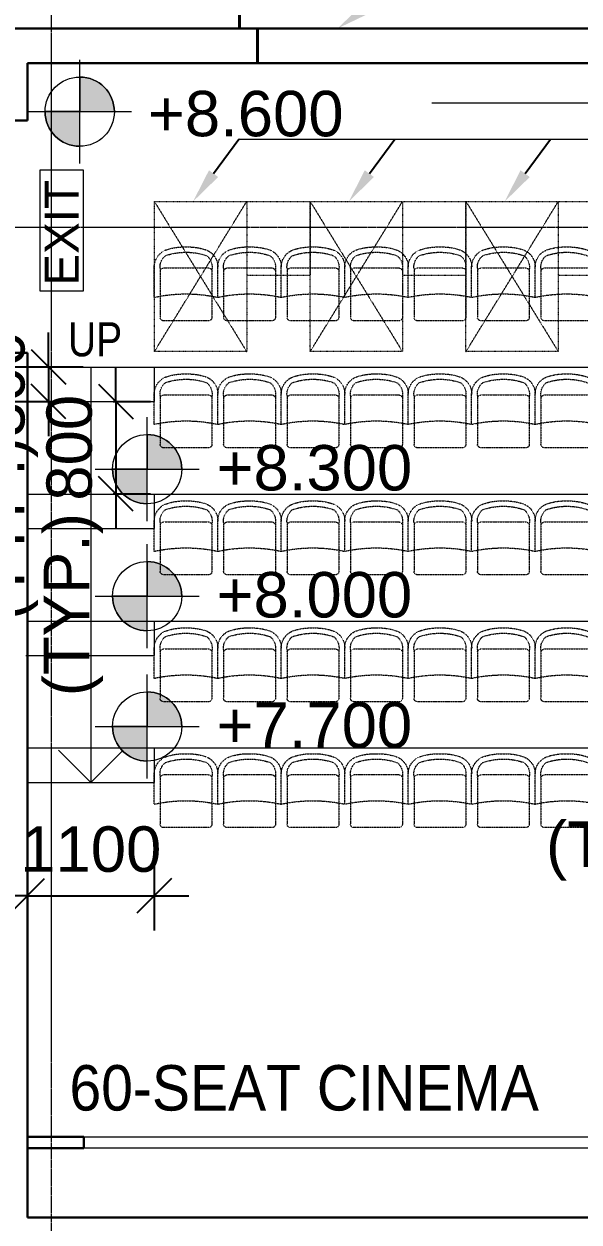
# Model space of a CAD drawing. Header units: millimetres. Extents: x -11708 to 484395, y -10237143 to 211873.
# Drawn here: x 164500 to 169310, y 33891 to 44269 of the extents above; entities that cross this region are included whole.
import ezdxf
from ezdxf import colors
from ezdxf.entities.mleader import LeaderData, LeaderLine
from ezdxf.math import Vec2, Vec3

# ---------------------------------------------------------------- set-up
doc = ezdxf.new("R2010")
doc.units = ezdxf.units.MM
for name, pattern in [('3AXXX-TFP-ARC-DWG-1997-P02-LL00-WS4-04$0$Hidden', [2.25, 1, -1.25]), ('Grid Line', [21, 12, -3, 3, -3]), ('Hidden', [2.25, 1, -1.25])]:
    doc.linetypes.add(name, pattern=pattern)
doc.layers.add('3AXXX-TFP-ARC-DWG-1997-P02-LL00-WS4-04$0$0-chair', color=30, linetype='Continuous')
for name, color, linetype, lineweight in [('3AXXX-TFP-ARC-DWG-1997-P02-LL00-WS4-04$0$A-010-M_LINE', 90, 'Continuous', 5), ('3AXXX-TFP-ARC-DWG-1997-P02-LL00-WS4-04$0$A-010-M_LINE-2', 90, '3AXXX-TFP-ARC-DWG-1997-P02-LL00-WS4-04$0$Hidden', 5), ('A-200-M_WALL_INT', 2, 'Continuous', 9), ('A-ANNO-DIMS-1', 7, 'Continuous', 5), ('A-ANNO-NOTE', 7, 'Continuous', 5), ('A-DETL-4', 102, 'Hidden', 5), ('A-FLOR', 7, 'Continuous', 18), ('G-ANNO-DIMS', 7, 'Continuous', 5), ('G-ANNO-TEXT', 7, 'Continuous', 5), ('I-WALL', 7, 'Continuous', 9), ('I-WALL-3', 7, 'Continuous', 30), ('S-GRID-1', 7, 'Grid Line', 5)]:
    doc.layers.add(name, color=color, linetype=linetype, lineweight=lineweight)
doc.styles.add('Arial Narrow_1', font='ARIALN.TTF', dxfattribs={"height": 294.984802})
doc.styles.add('Arial_1', font='arial.ttf', dxfattribs={"height": 393.413174})
doc.styles.add('Arial_2', font='arial.ttf', dxfattribs={"height": 1.475299})
doc.styles.add('Arial_6', font='arial.ttf', dxfattribs={"width": 0.9, "height": 393.413174})
doc.dimstyles.new('Diagonal_-_1_5mm_Arial', dxfattribs={"dimscale": 304.8, "dimtxt": 400, "dimasz": 0.984252, "dimexe": 0.984252, "dimexo": 0.0625, "dimgap": 0.656168, "dimtad": 1, "dimdec": 0, "dimrnd": 5, "dimzin": 0, "dimdsep": 46, "dimtxsty": 'Arial_1', "dimblk1": 'OBLIQUE', "dimblk2": 'OBLIQUE', "dimsah": 1, "dimcen": 0.09, "dimdle": 0.328084, "dimadec": 0, "dimazin": 0, "dimtfac": 1, "dimtdec": 4, "dimtix": 1, "dimtmove": 0, "dimatfit": 3, "dimfxl": 1.574803, "dimfxlon": 1, "dimtvp": 1, "dimtolj": 1, "dimtzin": 0, "dimarcsym": 2})

# ---------------------------------------------------------------- blocks, each defined once
blk = doc.blocks.new('ARC_ANN_EXIT - ARC_ANN_EXIT-878429-B1_F PART PLAN AT _8_6mPD')
at = {"layer": 'A-ANNO-NOTE'}
for p, q in [((-2.124, 0), (-2.124, 1.862)), ((-2.124, 1.862), (3.134, 1.862)), ((3.134, 1.862), (3.134, 0)), ((3.134, 0), (-2.124, 0))]:
    blk.add_line(p, q, dxfattribs=at)
at = {"layer": 'A-ANNO-NOTE', "insert": (0.406, 1.662), "char_height": 1.4753, "width": 5.454, "attachment_point": 2, "line_spacing_factor": 0.938532, "style": 'Arial_2'}
blk.add_mtext('EXIT', dxfattribs=at)
blk = doc.blocks.new('Spot Elevations - Spot Elevation - Exterior Filled-23614-B1_F PART PLAN AT _8_6mPD')
at = {"layer": 'G-ANNO-DIMS'}
h = blk.add_hatch(color=256, dxfattribs=at)
edge = h.paths.add_edge_path(flags=0)
edge.add_arc((-2.24, 2.25), 1.5, 0, 90, ccw=False)
edge.add_line((-0.74, 2.25), (-2.24, 2.25))
edge.add_line((-2.24, 2.25), (-2.24, 3.75))
h = blk.add_hatch(color=256, dxfattribs=at)
edge = h.paths.add_edge_path(flags=0)
edge.add_arc((-2.24, 2.25), 1.5, 180, 270, ccw=False)
edge.add_line((-3.74, 2.25), (-2.24, 2.25))
edge.add_line((-2.24, 2.25), (-2.24, 0.75))
for p, q in [((-2.24, 0), (-2.24, 4.5)), ((-2.24, 3.75), (-2.24, 2.25)), ((-4.49, 2.25), (0.01, 2.25)), ((-2.24, 2.25), (-3.74, 2.25)), ((-2.24, 0.75), (-2.24, 2.25)), ((-2.24, 2.25), (-0.74, 2.25))]:
    blk.add_line(p, q, dxfattribs=at)
blk.add_circle((-2.24, 2.25), 1.5, dxfattribs=at)
for start, end in [(360, 90), (180, 270)]:
    blk.add_arc((-2.24, 2.25), 1.5, start, end, dxfattribs=at)
blk = doc.blocks.new('_Oblique')
at = {"color": 0, "linetype": 'ByBlock', "lineweight": -2}
blk.add_line((-0.5, -0.5), (0.5, 0.5), dxfattribs=at)
blk = doc.blocks.new('*D309')
at = {"layer": 'A-ANNO-DIMS-1', "color": 0, "lineweight": -2, "transparency": 16777216}
for p, q in [((164529, 37179), (164529, 36418)), ((165629, 37179), (165629, 36418)), ((164529, 36718), (164229, 36718)), ((164529, 36718), (165629, 36718)), ((165629, 36718), (165929, 36718))]:
    blk.add_line(p, q, dxfattribs=at)
at = {"layer": 'Defpoints', "color": 0, "transparency": 16777216}
for p in [(164529, 37198), (165629, 37198), (165629, 36718)]:
    blk.add_point(p, dxfattribs=at)
at = {"layer": 'A-ANNO-DIMS-1', "color": 0, "lineweight": -2, "transparency": 16777216, "xscale": 299.9999999999999, "yscale": 299.9999999999999, "zscale": 299.9999999999999}
for p, rotation in [((164529, 36718), 359.9996999999959), ((165629, 36718), 179.9996999999959)]:
    blk.add_blockref('_Oblique', p, dxfattribs=dict(at, rotation=rotation))
at = {"layer": 'A-ANNO-DIMS-1', "color": 0, "transparency": 16777216, "insert": (165079, 37119), "char_height": 393.4, "attachment_point": 5, "rotation": 359.9997, "style": 'Arial_1'}
blk.add_mtext('\\A1;1100', dxfattribs=at)
blk = doc.blocks.new('40-cinema_seat')
at = {"layer": 'A-DETL-4', "linetype": 'Hidden', "ltscale": 0.5}
for p, q in [((146610, 43543), (146610, 43965)), ((147029, 43995), (146640, 43995)), ((147059, 43543), (147059, 43965)), ((146559, 43792), (146559, 43530)), ((147109, 43792), (147109, 43530)), ((147109, 43792), (147109, 43530)), ((146648, 43535), (147021, 43535))]:
    blk.add_line(p, q, dxfattribs=at)
for centre, radius, start, end in [((146640, 43965), 30, 90, 180), ((147029, 43965), 30, 0, 90), ((146834, 45065), 1303, 257.8123, 282.1877), ((146720, 43530), 161, 180, 247.28), ((146736, 43529), 127, 173.6197, 229.1884), ((146648, 43578), 42.5, 205.9697, 270), ((146949, 43530), 161, 292.72, 0), ((146933, 43529), 127, 310.8088, 6.3803), ((147021, 43578), 42.5, 270, 334.0303), ((146834, 43950), 549, 250.6725, 289.3262), ((146814, 43821), 466, 250.4199, 269.4308), ((146855, 43821), 466, 270.5692, 289.5801), ((146834, 45872), 2517, 269.4308, 270.5692)]:
    blk.add_arc(centre, radius, start, end, dxfattribs=at)
blk = doc.blocks.new('*D352')
at = {"layer": 'A-ANNO-DIMS-1', "color": 0, "lineweight": -2, "transparency": 16777216}
for p, q in [((164712, 41298), (164712, 41598)), ((164413, 41298), (165012, 41298)), ((164712, 41298), (164712, 40998)), ((164413, 40998), (165012, 40998)), ((164712, 40998), (164712, 40698))]:
    blk.add_line(p, q, dxfattribs=at)
at = {"layer": 'Defpoints', "color": 0, "transparency": 16777216}
for p in [(164394, 41298), (164394, 40998), (164712, 40998)]:
    blk.add_point(p, dxfattribs=at)
at = {"layer": 'A-ANNO-DIMS-1', "color": 0, "lineweight": -2, "transparency": 16777216, "xscale": 299.9999999999999, "yscale": 299.9999999999999, "zscale": 299.9999999999999}
for p, rotation in [((164712, 41298), 270), ((164712, 40998), 90)]:
    blk.add_blockref('_Oblique', p, dxfattribs=dict(at, rotation=rotation))
at = {"layer": 'A-ANNO-DIMS-1', "color": 0, "transparency": 16777216, "insert": (164311, 41148), "char_height": 393.4, "attachment_point": 5, "rotation": 90, "style": 'Arial_1'}
blk.add_mtext('\\A1;300', dxfattribs=at)
blk = doc.blocks.new('*D353')
at = {"layer": 'A-ANNO-DIMS-1', "color": 0, "lineweight": -2, "transparency": 16777216}
for p, q in [((165295, 40998), (165295, 41298)), ((165273, 40998), (165595, 40998)), ((165295, 40998), (165295, 40198)), ((165273, 40198), (165595, 40198)), ((165295, 40198), (165295, 39898))]:
    blk.add_line(p, q, dxfattribs=at)
at = {"layer": 'Defpoints', "color": 0, "transparency": 16777216}
for p in [(165254, 40998), (165254, 40198), (165295, 40198)]:
    blk.add_point(p, dxfattribs=at)
at = {"layer": 'A-ANNO-DIMS-1', "color": 0, "lineweight": -2, "transparency": 16777216, "xscale": 299.9999999999999, "yscale": 299.9999999999999, "zscale": 299.9999999999999}
for p, rotation in [((165295, 40998), 270), ((165295, 40198), 90)]:
    blk.add_blockref('_Oblique', p, dxfattribs=dict(at, rotation=rotation))
at = {"layer": 'A-ANNO-DIMS-1', "color": 0, "transparency": 16777216, "insert": (164894, 40598), "char_height": 393.4, "attachment_point": 5, "rotation": 90, "style": 'Arial_1'}
blk.add_mtext('\\A1;800', dxfattribs=at)
blk = doc.blocks.new('3AXXX-TFP-ARC-DWG-1997-P02-LL00-WS4-04$0$A$C4b76c8d7')
at = {"layer": '3AXXX-TFP-ARC-DWG-1997-P02-LL00-WS4-04$0$A-010-M_LINE', "linetype": '3AXXX-TFP-ARC-DWG-1997-P02-LL00-WS4-04$0$Hidden'}
for p, q in [((-9105, 10225), (-8305, 10225)), ((-9105, 8925), (-9105, 10225)), ((-9105, 10225), (-8305, 8925)), ((-9105, 8925), (-8305, 10225)), ((-8305, 10225), (-8305, 8925)), ((-8305, 10225), (-7755, 10225)), ((-7755, 10225), (-7755, 9585)), ((-7755, 10225), (-6955, 10225)), ((-7755, 8925), (-7755, 10225)), ((-7755, 10225), (-6955, 8925)), ((-7755, 8925), (-6955, 10225)), ((-6955, 10225), (-6955, 8925)), ((-6955, 10225), (-6405, 10225)), ((-6405, 10225), (-6405, 9585)), ((-6405, 10225), (-5605, 10225)), ((-6405, 8925), (-6405, 10225)), ((-6405, 10225), (-5605, 8925)), ((-6405, 8925), (-5605, 10225)), ((-5605, 10225), (-5605, 8925)), ((-5605, 10225), (-5055, 10225)), ((-7755, 9585), (-8305, 9585)), ((-6405, 9585), (-6955, 9585)), ((-5055, 9585), (-5605, 9585)), ((-8305, 8925), (-9105, 8925)), ((-6955, 8925), (-7755, 8925)), ((-5605, 8925), (-6405, 8925))]:
    blk.add_line(p, q, dxfattribs=at)
at = {"layer": '3AXXX-TFP-ARC-DWG-1997-P02-LL00-WS4-04$0$A-010-M_LINE-2'}
for p, q in [((-9105, 10225), (-8305, 10225)), ((-9105, 8925), (-9105, 10225)), ((-8305, 10225), (-8305, 8925)), ((-8305, 10225), (-7755, 10225)), ((-7755, 10225), (-7755, 9585)), ((-7755, 10225), (-6955, 10225)), ((-7755, 8925), (-7755, 10225)), ((-6955, 10225), (-6955, 8925)), ((-6955, 10225), (-6405, 10225)), ((-6405, 10225), (-6405, 9585)), ((-6405, 10225), (-5605, 10225)), ((-6405, 8925), (-6405, 10225)), ((-5605, 10225), (-5605, 8925)), ((-5605, 10225), (-5055, 10225)), ((-8305, 8925), (-9105, 8925)), ((-6955, 8925), (-7755, 8925)), ((-5605, 8925), (-6405, 8925))]:
    blk.add_line(p, q, dxfattribs=at)

msp = doc.modelspace()

# ---------------------------------------------------------------- linework, layer by layer
at = {"layer": '3AXXX-TFP-ARC-DWG-1997-P02-LL00-WS4-04$0$A-010-M_LINE'}
for p, q in [((165079.5, 41297.5), (165079.5, 37697.5)), ((165079.5, 37697.5), (164799.5, 37977.5)), ((165079.5, 37697.5), (165359.5, 37977.5))]:
    msp.add_line(p, q, dxfattribs=at)
at = {"layer": 'A-200-M_WALL_INT', "lineweight": 40}
for p, q in [((166366.2, 44230.7), (166366.2, 44430.7)), ((166524.5, 43930.7), (166524.5, 44230.7))]:
    msp.add_line(p, q, dxfattribs=at)
at = {"layer": 'A-FLOR'}
for p, q in [((168034.7, 43586.1), (175734.7, 43586)), ((164529.6, 41297.5), (172231.5, 41297.5)), ((165629.5, 40997.5), (165629.5, 41297.5)), ((164529.5, 40997.5), (165629.5, 40997.5)), ((164529.5, 40197.5), (172231.5, 40197.5)), ((165629.5, 39897.5), (165629.5, 40197.5)), ((164529.5, 39897.5), (165629.5, 39897.5)), ((164529.5, 39097.5), (172233.9, 39097.6)), ((165629.5, 38797.5), (165629.5, 39097.6)), ((164515.9, 38797.5), (165629.5, 38797.5)), ((164529.5, 37997.5), (172233.9, 37997.6)), ((165629.5, 37697.5), (165629.5, 37997.5)), ((164529.5, 37697.5), (165629.5, 37697.5))]:
    msp.add_line(p, q, dxfattribs=at)
at = {"layer": 'G-ANNO-TEXT'}
msp.add_line((166362.8, 43271.5), (180043.8, 43271.5), dxfattribs=at)
at = {"layer": 'I-WALL'}
for p, q in [((165019.3, 34630.8), (171739.3, 34630.7)), ((171739.3, 34530.7), (165019.3, 34530.8))]:
    msp.add_line(p, q, dxfattribs=at)
at = {"layer": 'I-WALL-3'}
for p, q in [((164229.4, 44230.7), (172531.4, 44230.7)), ((164529.4, 43433.8), (164529.4, 43930.7)), ((164529.4, 43930.7), (172231.4, 43930.7)), ((164229.4, 43433.8), (164529.4, 43433.8)), ((164529.5, 41419.8), (164029.4, 41419.8)), ((164529.3, 33930.7), (164529.4, 41419.8)), ((165019.3, 34630.8), (164529.3, 34630.8)), ((165019.3, 34530.8), (165019.3, 34630.8)), ((164529.3, 34530.8), (165019.3, 34530.8)), ((172231.3, 33930.7), (164529.3, 33930.7))]:
    msp.add_line(p, q, dxfattribs=at)
at = {"layer": 'S-GRID-1'}
for p, q in [((164734.8, 71409.7), (164734.5, 6132.5)), ((191364.2, 42505.6), (135121.9, 42505.9))]:
    msp.add_line(p, q, dxfattribs=at)

# ---------------------------------------------------------------- block references
at = {"layer": '3AXXX-TFP-ARC-DWG-1997-P02-LL00-WS4-04$0$0-chair', "color": 1}
msp.add_blockref('3AXXX-TFP-ARC-DWG-1997-P02-LL00-WS4-04$0$A$C4b76c8d7', (174734.8, 32505.8), dxfattribs=at)
at = {"layer": 'A-ANNO-NOTE', "xscale": 200.0000000000001, "yscale": 200.0000000000001, "zscale": 200.0000000000001, "rotation": 90}
msp.add_blockref('ARC_ANN_EXIT - ARC_ANN_EXIT-878429-B1_F PART PLAN AT _8_6mPD', (165012.4, 42378.6), dxfattribs=at)
at = {"layer": 'A-DETL-4', "xscale": -1, "rotation": 180}
for p in [(19069.9, 85692.8), (19619.9, 85692.8), (20169.9, 85692.8), (20719.9, 85692.8), (21269.8, 85692.8), (21819.8, 85692.8), (22369.8, 85692.8), (19069.9, 84592.8), (19619.9, 84592.8), (20169.9, 84592.8), (20719.9, 84592.8), (21269.8, 84592.8), (21819.8, 84592.8), (22369.8, 84592.8), (19070, 83492.8), (19619.9, 83492.8), (20169.9, 83492.8), (20719.9, 83492.8), (21269.8, 83492.8), (21819.8, 83492.8), (22369.8, 83492.8), (19070, 82392.8), (19619.9, 82392.8), (20169.9, 82392.8), (20719.9, 82392.8), (21269.9, 82392.8), (21819.8, 82392.8), (22369.8, 82392.8), (19069.9, 81302.6), (19619.9, 81302.6), (20169.9, 81302.6), (20719.9, 81302.6), (21269.8, 81302.6), (21819.8, 81302.6), (22369.8, 81302.6)]:
    msp.add_blockref('40-cinema_seat', p, dxfattribs=at)
at = {"layer": 'G-ANNO-DIMS', "xscale": 199.9999999999998, "yscale": 199.9999999999998, "zscale": 199.9999999999998}
for p in [(165431, 43059.6), (166015.2, 39962.6), (166015.2, 38862.6), (166015.2, 37733.6)]:
    msp.add_blockref('Spot Elevations - Spot Elevation - Exterior Filled-23614-B1_F PART PLAN AT _8_6mPD', p, dxfattribs=at)

# ---------------------------------------------------------------- texts
at = {"layer": 'A-ANNO-DIMS-1', "char_height": 393.41, "attachment_point": 5, "rotation": 90, "style": 'Arial_1'}
for insert in [(164365.9, 39898), (164927.5, 39239.7)]:
    msp.add_mtext('\\A1;(TYP.)', dxfattribs=dict(at, insert=insert))
at = {"layer": 'A-ANNO-DIMS-1', "insert": (169817, 37105.1), "char_height": 393.41, "attachment_point": 5, "style": 'Arial_1'}
msp.add_mtext('\\A1;(TYP.)', dxfattribs=at)
at = {"layer": 'G-ANNO-DIMS', "char_height": 393.41, "width": 2020.8, "attachment_point": 1, "line_spacing_factor": 0.938532, "style": 'Arial_1'}
for s, insert in [('+8.600', (165573.2, 43689.7)), ('+8.300', (166168.1, 40621.7)), ('+8.000', (166168.1, 39521.7)), ('+7.700', (166168.1, 38392.6))]:
    msp.add_mtext(s, dxfattribs=dict(at, insert=insert))
at = {"layer": 'G-ANNO-TEXT', "attachment_point": 1}
for s, insert, char_height, width, line_spacing_factor, style in [('UP', (164881.3, 41685.1), 294.98, 738, 0.968573, 'Arial Narrow_1'), ('60-SEAT CINEMA', (164894.1, 35250.5), 393.413, 4800, 0.938532, 'Arial_6')]:
    msp.add_mtext(s, dxfattribs=dict(at, insert=insert, char_height=char_height, width=width, line_spacing_factor=line_spacing_factor, style=style))

# ---------------------------------------------------------------- dimensions: what is measured, and where the dimension line sits
at = {"layer": 'A-ANNO-DIMS-1'}
for base, p1, p2, angle, override, picture, middle in [((164711.6, 40997.5), (164393.7, 41297.5), (164393.7, 40997.5), 90, {"dimpost": '<>', "dimfxl": 410.488662}, '*D352', (164310.6, 41147.5)), ((165294.9, 40197.5), (165254, 40997.5), (165254, 40197.5), 90, {"dimpost": '<>', "dimfxl": 410.488662}, '*D353', (164894.1, 40597.5)), ((165628.8, 36718), (164529.4, 37198), (165628.8, 37198), 359.9997, {"dimpost": '<>', "dimfxl": 1099.455077}, '*D309', (165079.1, 37118.8))]:
    dim = msp.add_linear_dim(base=base, p1=p1, p2=p2, angle=angle, dimstyle='Diagonal_-_1_5mm_Arial', override=override, dxfattribs=at)
    dim.commit()
    dim.dimension.update_dxf_attribs({"geometry": picture, "text_midpoint": middle})

# ---------------------------------------------------------------- leaders
at = {"layer": 'G-ANNO-TEXT'}
ml = msp.add_multileader_mtext('Standard', dxfattribs=at)
ml.set_content('', color=256)
ml.set_leader_properties()
ml.build(insert=Vec2(0, 0))
ml.multileader.update_dxf_attribs({"text_right_attachment_type": 6, "dogleg_length": 0.36, "arrow_head_size": 300})
ctx = ml.context
ctx.base_point, ctx.char_height, ctx.arrow_head_size, ctx.landing_gap_size, ctx.plane_origin = Vec3(173931.7, 48918.3), 0.18, 300, 0.09, Vec3(171535.6, 49156.9)
ctx.right_attachment, ctx.text_align_type = 6, 2
notes = []
notes.append((ctx, [(0, (1, 1, 0), (173931.3, 48918.3), (1, 0), 0.36, [(0, [(167218.6, 44230.7)], 0, [])])]))
ctx.mtext.insert, ctx.mtext.alignment, ctx.mtext.flow_direction = Vec3(173931.8, 48918.4), 3, 5
ml = msp.add_multileader_mtext('Standard', dxfattribs=at)
ml.set_content('', color=256)
ml.set_leader_properties()
ml.build(insert=Vec2(0, 0))
ml.multileader.update_dxf_attribs({"text_right_attachment_type": 6, "dogleg_length": 0.36, "arrow_head_size": 300})
ctx = ml.context
ctx.base_point, ctx.char_height, ctx.arrow_head_size, ctx.landing_gap_size, ctx.plane_origin = Vec3(166363.1, 43271.5), 0.18, 300, 0.09, Vec3(166362.8, 43271.5)
ctx.right_attachment, ctx.text_align_type = 6, 2
notes.append((ctx, [(0, (1, 1, 0), (166362.8, 43271.5), (1, 0), 0.36, [(0, [(165965, 42731.2)], 0, [])])]))
ctx.mtext.insert, ctx.mtext.alignment, ctx.mtext.flow_direction = Vec3(166363.2, 43271.6), 3, 5
ml = msp.add_multileader_mtext('Standard', dxfattribs=at)
ml.set_content('', color=256)
ml.set_leader_properties()
ml.build(insert=Vec2(0, 0))
ml.multileader.update_dxf_attribs({"text_right_attachment_type": 6, "dogleg_length": 0.36, "arrow_head_size": 300})
ctx = ml.context
ctx.base_point, ctx.char_height, ctx.arrow_head_size, ctx.landing_gap_size, ctx.plane_origin = Vec3(167713.1, 43271.4), 0.18, 300, 0.09, Vec3(167712.8, 43271.4)
ctx.right_attachment, ctx.text_align_type = 6, 2
notes.append((ctx, [(0, (1, 1, 0), (167712.8, 43271.4), (1, 0), 0.36, [(0, [(167315, 42731.1)], 0, [])])]))
ctx.mtext.insert, ctx.mtext.alignment, ctx.mtext.flow_direction = Vec3(167713.2, 43271.5), 3, 5
ml = msp.add_multileader_mtext('Standard', dxfattribs=at)
ml.set_content('', color=256)
ml.set_leader_properties()
ml.build(insert=Vec2(0, 0))
ml.multileader.update_dxf_attribs({"text_right_attachment_type": 6, "dogleg_length": 0.36, "arrow_head_size": 300})
ctx = ml.context
ctx.base_point, ctx.char_height, ctx.arrow_head_size, ctx.landing_gap_size, ctx.plane_origin = Vec3(169063.1, 43271.3), 0.18, 300, 0.09, Vec3(169062.8, 43271.3)
ctx.right_attachment, ctx.text_align_type = 6, 2
notes.append((ctx, [(0, (1, 1, 0), (169062.8, 43271.3), (1, 0), 0.36, [(0, [(168665, 42731)], 0, [])])]))
ctx.mtext.insert, ctx.mtext.alignment, ctx.mtext.flow_direction = Vec3(169063.2, 43271.4), 3, 5
for ctx, leaders in notes:
    for number, flags, end, landing, length, lines in leaders:
        leader = LeaderData()
        leader.index, (leader.has_last_leader_line, leader.has_dogleg_vector, leader.attachment_direction) = number, flags
        leader.last_leader_point, leader.dogleg_vector, leader.dogleg_length = Vec3(end), Vec3(landing), length
        for number, points, colour, breaks in lines:
            line = LeaderLine()
            line.index, line.vertices, line.color, line.breaks = number, Vec3.list(points), colors.encode_raw_color(colour), breaks
            leader.lines.append(line)
        ctx.leaders.append(leader)

doc.saveas('drawing.dxf')
